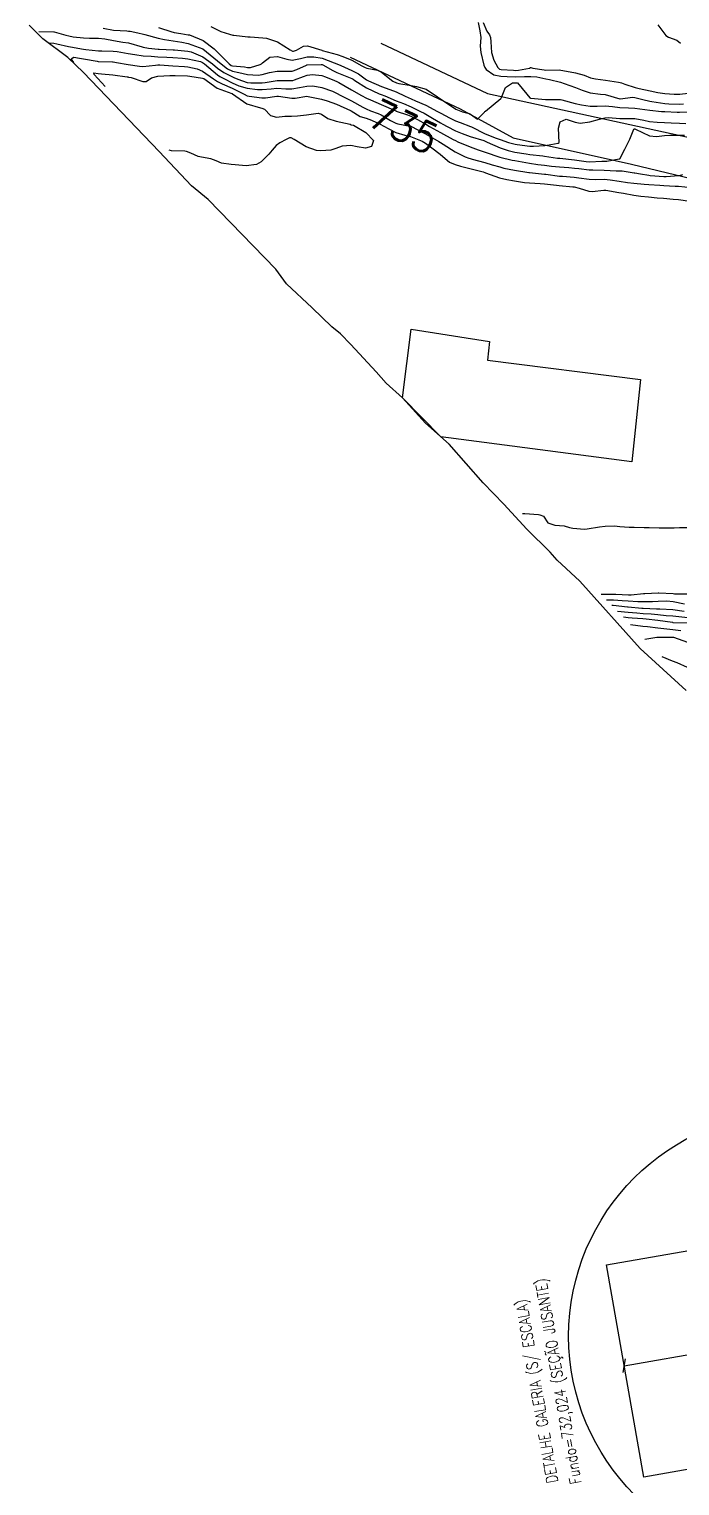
# Model space of a CAD drawing. Header units: metres. Extents: x 318500 to 325275, y 7408834 to 7428799.
# Drawn here: x 319903.7 to 319990.9, y 7410555.2 to 7410750.4 of the extents above; entities that cross this region are included whole.
import ezdxf
from ezdxf.enums import TextEntityAlignment as Align

# ---------------------------------------------------------------- set-up
doc = ezdxf.new("R2010")
doc.units = ezdxf.units.M
doc.header["$MEASUREMENT"] = 0
doc.linetypes.add('CONTINUO', pattern=[0])
for name, color, linetype in [('Area', 45, 'Continuous'), ('Cotas', 45, 'Continuous'), ('Curvas de Nivel 1m', 11, 'Continuous'), ('Curvas de Nivel 5m', 15, 'Continuous'), ('DETALHES', 45, 'Continuous'), ('Edificações', 30, 'Continuous'), ('TEXTO', 45, 'Continuous'), ('Vias Secundárias', 230, 'Continuous')]:
    doc.layers.add(name, color=color, linetype=linetype)
doc.styles.add('ROMANS', font='romans', dxfattribs={"height": 0.2})
doc.styles.add('Style-STANDARD', font='STANDARD.shx')

msp = doc.modelspace()

# ---------------------------------------------------------------- linework, layer by layer
at = {"layer": 'Area'}
msp.add_lwpolyline([(319991.77, 7410661.79), (319985.61, 7410667.41), (319977.5, 7410676.43), (319974.47, 7410679.25), (319973.54, 7410680.33), (319970.41, 7410683.42), (319967.34, 7410686.77), (319964.56, 7410689.62), (319959.98, 7410694.79), (319956.84, 7410697.6), (319953.72, 7410700.98), (319951.57, 7410702.97), (319950.2, 7410704.48), (319946.83, 7410708.16), (319945.42, 7410709.59), (319944.25, 7410710.53), (319941.61, 7410713.05), (319938.18, 7410716.26), (319936.78, 7410718.23), (319927.69, 7410727.55), (319925.45, 7410729.4), (319921.1, 7410734), (319910.96, 7410744.57), (319908.86, 7410746.59), (319905.54, 7410749.11), (319903.69, 7410750.95)], dxfattribs=at)
at = {"layer": 'Curvas de Nivel 1m', "flags": 128}
for points, elevation in [([(319964.53, 7410751.28), (319965.02, 7410750.12), (319965.39, 7410749.64), (319965.54, 7410749.26), (319965.56, 7410748.71), (319965.65, 7410747.26), (319965.97, 7410746.25), (319966.5, 7410745.25), (319966.74, 7410745.03), (319966.95, 7410744.98), (319968.61, 7410744.88), (319968.95, 7410744.87), (319969.27, 7410744.88), (319970.76, 7410745.19), (319970.9, 7410745.24), (319970.95, 7410745.24), (319971.23, 7410745.19), (319972.72, 7410744.93), (319972.95, 7410744.92), (319974.74, 7410744.93), (319974.95, 7410744.91), (319975.24, 7410744.84), (319976.94, 7410744.54), (319978.08, 7410744.23), (319978.94, 7410743.89), (319979.6, 7410743.73), (319980.94, 7410743.56), (319982.67, 7410743.3), (319982.93, 7410743.26), (319983.11, 7410743.2), (319983.52, 7410743.02), (319984.92, 7410742.58), (319985.47, 7410742.45), (319986.92, 7410742.13), (319987.96, 7410741.91), (319988.91, 7410741.77), (319990.17, 7410741.67), (319990.91, 7410741.68), (319992.01, 7410741.8)], 729), ([(319905, 7410750.07), (319906.99, 7410750.05), (319907.05, 7410750.04), (319908.59, 7410749.6), (319909, 7410749.5), (319909.61, 7410749.39), (319911, 7410749.24), (319911.78, 7410749.19), (319913, 7410749.2), (319913.82, 7410749.12), (319914.99, 7410748.87), (319916.24, 7410748.67), (319916.99, 7410748.55), (319918.84, 7410748.02), (319918.98, 7410747.99), (319919.7, 7410747.87), (319920.98, 7410747.71), (319921.12, 7410747.7), (319922.98, 7410747.64), (319923.18, 7410747.63), (319924.97, 7410747.44), (319925.43, 7410747.34), (319926.96, 7410746.68), (319928.27, 7410745.76), (319928.94, 7410745.19), (319929.78, 7410744.58), (319930.93, 7410743.99), (319931.13, 7410743.92), (319931.67, 7410743.71), (319932.92, 7410743.27), (319933.42, 7410743.19), (319934.92, 7410743.21), (319935.34, 7410743.24), (319936.93, 7410743.53), (319937.03, 7410743.53), (319938.93, 7410743.5), (319939.02, 7410743.52), (319939.27, 7410743.61), (319940.46, 7410744.07), (319940.94, 7410744.22), (319941.66, 7410744.3), (319942.94, 7410744.17), (319943.4, 7410744.02), (319944.62, 7410743.53), (319944.93, 7410743.39), (319945.21, 7410743.24), (319946.91, 7410742.26), (319948.26, 7410741.49), (319948.9, 7410741.16), (319949.46, 7410740.91), (319950.88, 7410740.28), (319952.85, 7410739.45), (319952.87, 7410739.44), (319952.91, 7410739.43), (319954.39, 7410738.93), (319954.86, 7410738.74), (319955.74, 7410738.27), (319956.85, 7410737.65), (319957.35, 7410737.36), (319958.84, 7410736.54), (319960.53, 7410735.62), (319960.82, 7410735.47), (319961.17, 7410735.31), (319962.81, 7410734.61), (319963.87, 7410734.22), (319964.8, 7410733.9), (319966.79, 7410733.24), (319968.42, 7410732.85), (319968.79, 7410732.78), (319969.3, 7410732.69), (319970.78, 7410732.43), (319971.88, 7410732.27), (319972.78, 7410732.17), (319973.69, 7410732.06), (319974.78, 7410731.94), (319976.04, 7410731.86), (319976.78, 7410731.79), (319977.38, 7410731.71), (319978.77, 7410731.54), (319979.23, 7410731.53), (319980.77, 7410731.52), (319982.4, 7410731.41), (319982.77, 7410731.42), (319983.18, 7410731.43), (319984.77, 7410731.15), (319984.9, 7410731.13), (319985.62, 7410730.99), (319986.77, 7410730.82), (319986.93, 7410730.81), (319988.77, 7410730.65), (319989.06, 7410730.65), (319990.77, 7410730.79), (319990.88, 7410730.81), (319991.31, 7410730.91)], 734), ([(319913.61, 7410750.54), (319915.01, 7410750.26), (319916.77, 7410750.15), (319917.01, 7410750.14), (319917.22, 7410750.11), (319918.28, 7410749.89), (319919.01, 7410749.73), (319919.21, 7410749.67), (319921, 7410749.19), (319921.82, 7410749.02), (319922.99, 7410748.82), (319924.16, 7410748.64), (319924.99, 7410748.47), (319926.98, 7410747.77), (319928.96, 7410746.14), (319929.41, 7410745.74), (319930.28, 7410745.07), (319930.94, 7410744.78), (319931.8, 7410744.57), (319932.94, 7410744.31), (319934.39, 7410744.22), (319934.94, 7410744.32), (319935.89, 7410744.61), (319936.94, 7410744.79), (319938.08, 7410744.76), (319938.94, 7410744.79), (319939.58, 7410744.97), (319940.89, 7410745.59), (319940.93, 7410745.61), (319940.95, 7410745.61), (319942.84, 7410745.68), (319942.95, 7410745.66), (319943.17, 7410745.56), (319944.29, 7410744.88), (319944.94, 7410744.58), (319946.49, 7410743.96), (319946.93, 7410743.77), (319947.11, 7410743.68), (319947.37, 7410743.5), (319948.92, 7410742.52), (319950.63, 7410741.73), (319950.9, 7410741.63), (319951.35, 7410741.45), (319952.89, 7410740.81), (319953.86, 7410740.44), (319954.88, 7410740.01), (319956.17, 7410739.38), (319956.63, 7410739.13), (319956.87, 7410738.99), (319957.75, 7410738.47), (319958.85, 7410737.83), (319959.16, 7410737.65), (319959.74, 7410737.34), (319960.84, 7410736.78), (319961.74, 7410736.4), (319962.83, 7410736.03), (319964.63, 7410735.46), (319964.82, 7410735.39), (319965.07, 7410735.27), (319966.81, 7410734.48), (319967.89, 7410734.13), (319968.8, 7410733.93), (319970.32, 7410733.67), (319970.8, 7410733.61), (319972.55, 7410733.41), (319972.79, 7410733.38), (319974.52, 7410733.13), (319974.76, 7410733.1), (319974.79, 7410733.1), (319974.83, 7410733.09), (319976.79, 7410732.89), (319978.37, 7410732.67), (319978.79, 7410732.64), (319980.44, 7410732.71), (319980.79, 7410732.72), (319981.11, 7410732.72), (319982.79, 7410733), (319982.89, 7410733.03), (319983.52, 7410734.31), (319983.88, 7410735.01), (319984.19, 7410735.65), (319984.75, 7410737), (319984.85, 7410737.04), (319984.88, 7410737.03), (319984.97, 7410737), (319986.84, 7410736.1), (319987.77, 7410736.03), (319988.84, 7410736.16), (319989.58, 7410736.2), (319990.84, 7410736.21), (319991.54, 7410736.2)], 733), ([(319921.02, 7410750.61), (319922.81, 7410750.03), (319923.01, 7410749.99), (319923.15, 7410749.97), (319924.01, 7410749.82), (319925.01, 7410749.65), (319925.19, 7410749.62), (319927, 7410748.86), (319928.48, 7410747.76), (319928.97, 7410747.29), (319930.52, 7410745.73), (319930.76, 7410745.53), (319930.95, 7410745.47), (319932.58, 7410745.33), (319932.95, 7410745.28), (319933.35, 7410745.28), (319934.66, 7410745.67), (319934.85, 7410745.77), (319934.95, 7410745.89), (319935.97, 7410746.65), (319936.97, 7410746.73), (319938.22, 7410746.37), (319938.96, 7410746.25), (319940.08, 7410746.48), (319940.97, 7410746.68), (319941.84, 7410746.7), (319942.96, 7410746.49), (319944.59, 7410745.9), (319944.95, 7410745.75), (319945.45, 7410745.53), (319946.94, 7410744.87), (319947.85, 7410744.4), (319948.93, 7410743.61), (319949.01, 7410743.55), (319949.16, 7410743.48), (319950.92, 7410742.73), (319952.04, 7410742.31), (319952.91, 7410741.98), (319954.11, 7410741.41), (319954.89, 7410741.04), (319955.5, 7410740.78), (319956.88, 7410740.2), (319958.45, 7410739.35), (319958.87, 7410739.12), (319960.03, 7410738.5), (319960.86, 7410738.12), (319961.46, 7410737.91), (319962.85, 7410737.36), (319962.98, 7410737.29), (319964.84, 7410736.37), (319966.3, 7410735.77), (319966.83, 7410735.61), (319967.96, 7410735.22), (319968.82, 7410734.97), (319969.1, 7410734.92), (319970.81, 7410734.72), (319971.29, 7410734.7), (319972.81, 7410734.82), (319973.11, 7410734.86), (319974.59, 7410735.13), (319974.72, 7410735.23), (319974.64, 7410737.13), (319974.86, 7410737.97), (319975.66, 7410738.32), (319976.86, 7410737.92), (319977.56, 7410737.8), (319978.86, 7410738), (319980.16, 7410738.35), (319980.86, 7410738.53), (319981.35, 7410738.56), (319982.86, 7410738.44), (319984.28, 7410738.42), (319984.86, 7410738.41), (319986.08, 7410738.2), (319986.86, 7410738.02), (319987.89, 7410737.93), (319988.86, 7410737.9), (319989.76, 7410737.84), (319990.86, 7410737.79), (319991.71, 7410737.76)], 732), ([(319928.04, 7410750.74), (319929.01, 7410750.24), (319929.37, 7410750.1), (319930.55, 7410749.73), (319931.01, 7410749.6), (319931.15, 7410749.57), (319933.01, 7410749.37), (319933.34, 7410749.35), (319935, 7410749.24), (319935.49, 7410749.18), (319937, 7410748.69), (319938.68, 7410747.61), (319938.98, 7410747.47), (319939.12, 7410747.47), (319939.54, 7410747.6), (319940.48, 7410748.1), (319940.99, 7410748.14), (319942.92, 7410747.56), (319942.98, 7410747.55), (319944.97, 7410746.99), (319945.76, 7410746.73), (319946.96, 7410746.26), (319948.3, 7410745.49), (319948.72, 7410745.26), (319948.95, 7410745.19), (319950.39, 7410744.91), (319950.94, 7410744.62), (319952.45, 7410743.43), (319952.93, 7410743.21), (319953.23, 7410743.12), (319954.92, 7410742.84), (319955.61, 7410742.7), (319956.91, 7410742.35), (319958.42, 7410741.35), (319958.89, 7410741.01), (319959.89, 7410740.33), (319960.88, 7410739.67), (319961.76, 7410739.31), (319962.68, 7410739.11), (319962.87, 7410739.02), (319963.79, 7410738.35), (319964.75, 7410739.27), (319964.79, 7410739.35), (319964.87, 7410739.43), (319965.89, 7410740.26), (319966.9, 7410741.09), (319966.98, 7410741.16), (319967.03, 7410741.24), (319967.55, 7410742.6), (319968.47, 7410743.22), (319968.93, 7410743.22), (319969.15, 7410743.21), (319970.4, 7410741.7), (319970.8, 7410741.19), (319970.9, 7410741.15), (319970.94, 7410741.15), (319972.9, 7410740.96), (319973.1, 7410740.96), (319974.9, 7410740.97), (319975.08, 7410740.94), (319976.89, 7410740.45), (319977.74, 7410740.25), (319978.89, 7410740.09), (319979.85, 7410740.1), (319980.89, 7410740.13), (319981.9, 7410740.02), (319982.88, 7410739.9), (319984.05, 7410739.85), (319984.88, 7410739.83), (319986.23, 7410739.63), (319986.88, 7410739.52), (319988.45, 7410739.38), (319988.88, 7410739.35), (319990.54, 7410739.26), (319990.88, 7410739.26), (319992.45, 7410739.33)], 731), ([(319987.98, 7410750.96), (319989.02, 7410749.56), (319989.38, 7410749.31), (319990.49, 7410748.93), (319991, 7410748.52)], 728), ([(319909.7, 7410745.94), (319909.32, 7410746.43), (319909.7, 7410746.64), (319910.43, 7410746.52), (319910.96, 7410746.42), (319912.83, 7410746.09), (319912.95, 7410746.08), (319914.86, 7410746.02), (319914.95, 7410746.01), (319915.41, 7410745.93), (319916.95, 7410745.64), (319918.48, 7410745.42), (319918.95, 7410745.4), (319920.65, 7410745.56), (319920.95, 7410745.6), (319921.19, 7410745.61), (319922.95, 7410745.48), (319924.53, 7410745.39), (319924.95, 7410745.33), (319926.23, 7410745.07), (319926.94, 7410744.79), (319928.39, 7410743.76), (319928.92, 7410743.39), (319929.57, 7410743.09), (319930.91, 7410742.5), (319932.5, 7410741.7), (319932.9, 7410741.48), (319933.18, 7410741.4), (319934.89, 7410741.2), (319935.37, 7410741.18), (319936.9, 7410741.4), (319937.13, 7410741.4), (319938.89, 7410741.14), (319939.36, 7410741.14), (319940.9, 7410741.4), (319941.09, 7410741.39), (319942.89, 7410741.03), (319943.63, 7410740.81), (319944.88, 7410740.33), (319946.79, 7410739.51), (319946.87, 7410739.46), (319948.08, 7410738.71), (319948.86, 7410738.46), (319949.6, 7410738.21), (319950.85, 7410737.61), (319951.13, 7410737.45), (319952.84, 7410736.54), (319954.05, 7410736.19), (319954.83, 7410736), (319956.39, 7410735.38), (319956.82, 7410735.13), (319957.66, 7410734.51), (319958.79, 7410733.64), (319959.13, 7410733.34), (319960.03, 7410732.58), (319960.78, 7410732.26), (319961.52, 7410732.05), (319962.77, 7410731.72), (319964.53, 7410731.27), (319964.77, 7410731.2), (319964.88, 7410731.16), (319966.76, 7410730.48), (319967.73, 7410730.26), (319968.75, 7410730.08), (319970.07, 7410729.87), (319970.75, 7410729.8), (319972.21, 7410729.71), (319972.75, 7410729.67), (319974.37, 7410729.51), (319974.75, 7410729.47), (319976.56, 7410729.29), (319976.74, 7410729.27), (319977.43, 7410729.1), (319978.73, 7410728.69), (319979.16, 7410728.65), (319980.74, 7410728.81), (319980.98, 7410728.81), (319982.73, 7410728.52), (319983.34, 7410728.41), (319984.73, 7410728.14), (319985.69, 7410728.02), (319986.72, 7410727.93), (319987.87, 7410727.81), (319988.72, 7410727.73), (319990.03, 7410727.62), (319990.72, 7410727.55), (319992.25, 7410727.36)], 736), ([(319913.89, 7410742.71), (319912.4, 7410744.33), (319912.37, 7410744.53), (319912.93, 7410744.45), (319913.39, 7410744.4), (319914.93, 7410744.26), (319916.83, 7410744.01), (319916.93, 7410743.99), (319917, 7410743.98), (319917.35, 7410743.9), (319918.92, 7410743.38), (319919.39, 7410743.4), (319920.1, 7410743.86), (319920.93, 7410744.08), (319922.57, 7410744.19), (319922.93, 7410744.18), (319923.28, 7410744.17), (319924.93, 7410744.13), (319925.24, 7410744.1), (319926.93, 7410743.85), (319927.09, 7410743.77), (319928.91, 7410742.47), (319930.84, 7410741.79), (319930.9, 7410741.76), (319930.97, 7410741.72), (319932.88, 7410740.4), (319934.69, 7410739.86), (319934.87, 7410739.83), (319935.26, 7410739.66), (319936.05, 7410738.84), (319936.86, 7410738.6), (319937.96, 7410738.72), (319938.86, 7410738.76), (319939.68, 7410738.78), (319940.86, 7410738.92), (319942.45, 7410739.15), (319942.86, 7410739.01), (319943.74, 7410738.43), (319944.86, 7410738.06), (319946.71, 7410737.65), (319946.85, 7410737.58), (319946.91, 7410737.56), (319947.16, 7410737.51), (319948.84, 7410736.53), (319949.85, 7410735.46), (319949.6, 7410734.68), (319948.8, 7410734.46), (319947.66, 7410734.64), (319946.81, 7410734.8), (319945.63, 7410734.7), (319944.8, 7410734.4), (319944.15, 7410734.19), (319942.8, 7410734.08), (319942.23, 7410734.14), (319940.81, 7410734.61), (319939.21, 7410735.61), (319938.82, 7410735.82), (319938.61, 7410735.83), (319938.14, 7410735.62), (319937.29, 7410735.16), (319936.81, 7410734.82), (319936.26, 7410734.19), (319935.8, 7410733.65), (319934.78, 7410732.63), (319934.18, 7410732.28), (319932.77, 7410732.1), (319931.29, 7410732.23), (319930.78, 7410732.27), (319929.49, 7410732.45), (319928.78, 7410732.74), (319928.06, 7410733.04), (319926.78, 7410733.26), (319926.36, 7410733.35), (319925.37, 7410733.79), (319924.79, 7410734.02), (319924.54, 7410734.06), (319922.79, 7410734.08), (319922.46, 7410734.17)], 737), ([(319969.84, 7410685.51), (319970.15, 7410685.48), (319971.95, 7410685.36), (319972.15, 7410685.33), (319972.62, 7410685.15), (319973.23, 7410684.23), (319974.14, 7410683.93), (319975.4, 7410683.86), (319976.14, 7410683.63), (319976.56, 7410683.52), (319978.13, 7410683.41), (319978.51, 7410683.45), (319980.14, 7410683.73), (319980.91, 7410683.81), (319982.14, 7410683.83), (319982.87, 7410683.75), (319984.14, 7410683.65), (319984.81, 7410683.66), (319986.14, 7410683.64), (319986.79, 7410683.61), (319988.14, 7410683.59), (319989.49, 7410683.57), (319990.14, 7410683.59), (319990.87, 7410683.64), (319992.14, 7410683.63)], 737), ([(319980.37, 7410674.69), (319982.02, 7410674.7), (319982.34, 7410674.69), (319984.01, 7410674.61), (319984.4, 7410674.61), (319986.02, 7410674.76), (319986.21, 7410674.78), (319988.02, 7410674.86), (319988.1, 7410674.86), (319990.02, 7410674.76), (319990.18, 7410674.75), (319992.02, 7410674.72)], 738), ([(319981.09, 7410673.95), (319982, 7410673.93), (319983.16, 7410673.85), (319984, 7410673.79), (319985.27, 7410673.72), (319986, 7410673.71), (319987.23, 7410673.72), (319988, 7410673.75), (319989.15, 7410673.78), (319990, 7410673.69), (319991.52, 7410673.38)], 739), ([(319982.57, 7410672.43), (319983.98, 7410672.29), (319985.17, 7410672.17), (319985.98, 7410672.11), (319987.08, 7410672.05), (319987.98, 7410671.96), (319989.06, 7410671.85), (319989.98, 7410671.78), (319990.76, 7410671.69), (319991.98, 7410671.57)], 741), ([(319983.34, 7410671.64), (319983.98, 7410671.58), (319984.51, 7410671.53), (319985.97, 7410671.41), (319986.38, 7410671.37), (319987.97, 7410671.19), (319989.91, 7410670.92), (319989.97, 7410670.91), (319991.97, 7410670.84)], 742), ([(319984.32, 7410670.64), (319985.96, 7410670.4), (319986.58, 7410670.34), (319987.96, 7410670.2), (319988.78, 7410670.1), (319989.96, 7410669.94), (319991.05, 7410669.8)], 743), ([(319986.24, 7410668.66), (319987.85, 7410668.94), (319987.93, 7410668.95), (319989.92, 7410668.94), (319989.94, 7410668.94), (319990.06, 7410668.92), (319991.93, 7410668.28)], 744)]:
    msp.add_lwpolyline(points, dxfattribs=dict(at, elevation=elevation))
at = {"layer": 'Curvas de Nivel 5m', "flags": 128}
for points, elevation in [([(319963.89, 7410751.28), (319964.11, 7410750.18), (319964.22, 7410749.28), (319964.17, 7410748.1), (319964.23, 7410747.28), (319964.65, 7410745.57), (319964.76, 7410745.27), (319964.95, 7410745.01), (319965.96, 7410744.28), (319966.94, 7410744.08), (319967.77, 7410744.06), (319968.94, 7410744.03), (319970.1, 7410744.04), (319970.94, 7410744.07), (319971.75, 7410743.99), (319972.94, 7410743.75), (319973.44, 7410743.65), (319974.93, 7410743.28), (319975.42, 7410743.13), (319976.92, 7410742.57), (319977.8, 7410742.21), (319978.91, 7410741.86), (319980.26, 7410741.7), (319980.91, 7410741.62), (319982.85, 7410741.08), (319982.9, 7410741.08), (319984.62, 7410741.29), (319984.9, 7410741.25), (319985.93, 7410740.98), (319986.9, 7410740.76), (319987.15, 7410740.71), (319988.89, 7410740.44), (319989.44, 7410740.39), (319990.89, 7410740.36), (319991.41, 7410740.4)], 730), ([(319906.47, 7410748.57), (319906.98, 7410748.53), (319907.4, 7410748.45), (319908.98, 7410748.06), (319909.22, 7410748.01), (319910.98, 7410747.7), (319911.31, 7410747.65), (319912.97, 7410747.51), (319913.43, 7410747.49), (319914.97, 7410747.45), (319915.51, 7410747.39), (319916.97, 7410747.14), (319917.88, 7410746.98), (319918.96, 7410746.82), (319920.07, 7410746.76), (319920.96, 7410746.71), (319922.17, 7410746.63), (319922.96, 7410746.59), (319924.26, 7410746.51), (319924.96, 7410746.42), (319926.67, 7410746.05), (319926.95, 7410745.94), (319927.2, 7410745.77), (319928.94, 7410744.29), (319929.26, 7410744.07), (319929.86, 7410743.74), (319930.92, 7410743.22), (319931.8, 7410742.82), (319932.91, 7410742.47), (319934.28, 7410742.31), (319934.91, 7410742.31), (319936.14, 7410742.42), (319936.91, 7410742.47), (319938.11, 7410742.42), (319938.91, 7410742.41), (319939.95, 7410742.57), (319940.92, 7410742.76), (319941.71, 7410742.79), (319942.92, 7410742.58), (319944.36, 7410742.08), (319944.9, 7410741.82), (319945.47, 7410741.52), (319946.89, 7410740.78), (319948.41, 7410739.96), (319948.87, 7410739.72), (319949.47, 7410739.47), (319950.49, 7410739.08), (319950.86, 7410738.9), (319952.12, 7410738.17), (319952.85, 7410737.79), (319953.13, 7410737.7), (319954.77, 7410737.4), (319954.85, 7410737.39), (319954.87, 7410737.38), (319956.84, 7410736.38), (319958.63, 7410735.35), (319958.82, 7410735.23), (319959.18, 7410734.98), (319960.8, 7410733.98), (319962.15, 7410733.3), (319962.61, 7410733.11), (319962.79, 7410733.06), (319963.09, 7410732.98), (319964.78, 7410732.51), (319965.76, 7410732.23), (319966.78, 7410731.94), (319967.34, 7410731.79), (319968.77, 7410731.51), (319970.69, 7410731.19), (319970.77, 7410731.18), (319972.77, 7410730.98), (319972.97, 7410730.96), (319974.76, 7410730.72), (319975.2, 7410730.68), (319976.76, 7410730.57), (319977.38, 7410730.48), (319978.76, 7410730.28), (319979.56, 7410730.26), (319980.76, 7410730.29), (319981.58, 7410730.22), (319982.76, 7410730.04), (319983.91, 7410729.85), (319984.75, 7410729.74), (319986.12, 7410729.61), (319986.75, 7410729.56), (319988.22, 7410729.48), (319988.75, 7410729.45), (319990.3, 7410729.37), (319990.75, 7410729.35), (319992.45, 7410729.19)], 735), ([(319981.81, 7410673.21), (319981.99, 7410673.2), (319983.9, 7410673), (319983.99, 7410672.99), (319985.83, 7410672.82), (319985.99, 7410672.81), (319987.79, 7410672.74), (319987.99, 7410672.73), (319988.21, 7410672.71), (319989.99, 7410672.64), (319991.5, 7410672.41)], 740), ([(319988.51, 7410666.33), (319989.9, 7410665.77), (319990.51, 7410665.52), (319991.89, 7410664.89)], 745)]:
    msp.add_lwpolyline(points, dxfattribs=dict(at, elevation=elevation))
at = {"layer": 'DETALHES'}
for p, q in [((319981.1, 7410584.82), (320023.1, 7410592.18)), ((319986.08, 7410556.38), (319981.1, 7410584.82)), ((319983.47, 7410571.31), (320002.97, 7410574.72)), ((319983.3, 7410570.42), (319983.63, 7410572.21)), ((320028.09, 7410563.73), (319986.08, 7410556.38))]:
    msp.add_line(p, q, dxfattribs=at)
at = {"layer": 'DETALHES', "linetype": 'CONTINUO'}
msp.add_circle((320006.01, 7410575.27), 30, dxfattribs=at)
at = {"layer": 'Edificações'}
msp.add_lwpolyline([(319958.88, 7410695.77), (319953.72, 7410700.98), (319954.92, 7410710.22), (319965.41, 7410708.53), (319965.11, 7410706.06), (319985.62, 7410703.44), (319984.46, 7410692.43)], close=True, dxfattribs=at)
at = {"layer": 'Vias Secundárias'}
for points in [[(319950.82, 7410748.53), (319965.13, 7410741.79), (319988.73, 7410736.65), (320014.95, 7410730.91), (320050.51, 7410731.79, -0.057135), (320057.81, 7410731.14, -0.002804), (320080.63, 7410726.3, -0.082088), (320095.37, 7410720.43, -0.021487), (320105.02, 7410714.04, -0.073305), (320110.88, 7410708.31, 0.012694), (320118.43, 7410698.87, -0.044258), (320123.57, 7410691.56, 0.027475), (320129.69, 7410682.19, 0.088518), (320136.01, 7410676.18, -0.033033), (320145.25, 7410669.15, 0.003893), (320156.89, 7410659.18, -0.019303), (320166.32, 7410650.59, 0.105019)], [(319946.71, 7410746.65), (319961.46, 7410739.72), (319968.59, 7410735.82), (319984.43, 7410732.29), (320007.86, 7410726.66, -0.095518), (320009.87, 7410725.75, 0.084393), (320011.51, 7410724.96), (320036.1, 7410721.49), (320059.74, 7410719.54, -0.016955), (320073.95, 7410717.88, -0.133001), (320084.19, 7410713.38, -0.029168), (320085.53, 7410712.16), (320079.56, 7410711.36)]]:
    msp.add_lwpolyline(points, format="xyb", dxfattribs=at)

# ---------------------------------------------------------------- texts
at = {"layer": 'Cotas', "style": 'Style-STANDARD'}
msp.add_text('735', height=4, rotation=333.9349, dxfattribs=at).set_placement((319953.92, 7410737.34, 735), align=Align.MIDDLE_CENTER)
at = {"layer": 'TEXTO', "style": 'ROMANS', "width": 0.8}
for s, p in [('Fundo=732,024 (SEÇÃO JUSANTE)', (319977.72, 7410555.6)), ('DETALHE GALERIA (S/ ESCALA)', (319974.59, 7410555.73))]:
    msp.add_text(s, height=1.5, rotation=99.8429, dxfattribs=at).set_placement(p)

doc.saveas('drawing.dxf')
